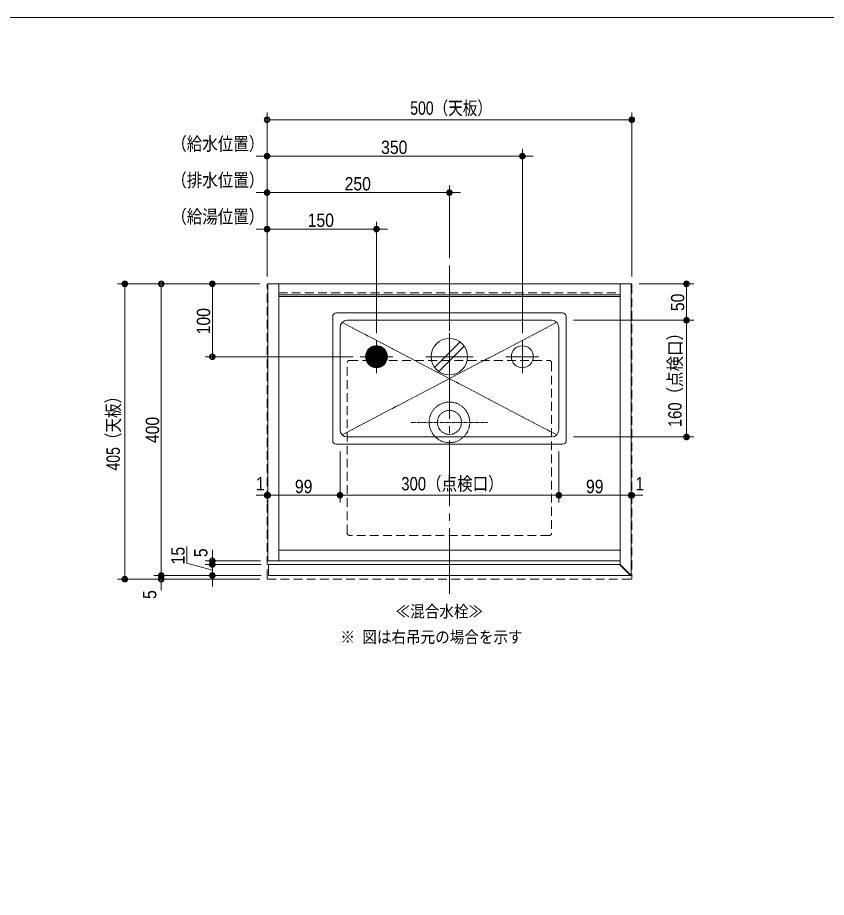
# Model space of a CAD drawing. Units: millimetres, scale not verified. Extents: x -3031 to 3031, y -1522 to 1522.
# Drawn here: x -1835 to -726, y 179 to 1385 of the extents above; entities that cross this region are included whole.
import ezdxf
from ezdxf.enums import TextEntityAlignment as Align

# ---------------------------------------------------------------- set-up
doc = ezdxf.new("R2010")
doc.units = ezdxf.units.MM
doc.header["$LTSCALE"] = 10
for name, pattern in [('CHAIN1', [8, 5, -1, 1, -1]), ('CHAIN2', [12, 9, -1, 1, -1]), ('DASHED1', [1.8, 1.2, -0.6]), ('DOUBLE_CHAIN1', [8.8, 5, -1, 0.6, -0.6, 0.6, -1])]:
    doc.linetypes.add(name, pattern=pattern)
for name, color, linetype, lineweight in [('0-0_1図面枠', 7, 'Continuous', 9), ('0-1_5ボウル・キャビネット', 7, 'Continuous', 9), ('0-2_2寸法-2', 7, 'Continuous', 9), ('0-3_0', 7, 'Continuous', 9), ('0-4_2寸法-1', 7, 'Continuous', 9), ('0-5_4給排水', 7, 'DASHED1', 9), ('0-7_2寸法-3', 7, 'Continuous', 9)]:
    doc.layers.add(name, color=color, linetype=linetype, lineweight=lineweight)
doc.layers.add('0-6_3一般', color=7, linetype='Continuous')
doc.styles.add('ＭＳ ゴシック', font='')
doc.styles.add('ＭＳ Ｐゴシック', font='')
doc.styles.get('ＭＳ ゴシック').set_extended_font_data('MS Gothic')
doc.styles.get('ＭＳ Ｐゴシック').set_extended_font_data('MS PGothic')

# ---------------------------------------------------------------- blocks, each defined once
blk = doc.blocks.new('グループ-2')
at = {"layer": '0-0_1図面枠'}
blk.add_lwpolyline([(-20000, 13850), (20000, 13850), (20000, -13850), (-20000, -13850)], close=True, dxfattribs=at)
blk = doc.blocks.new('図面枠')
at = {"layer": '0-0_1図面枠'}
blk.add_blockref('グループ-2', (0, 0), dxfattribs=at)
blk = doc.blocks.new('グループ-9')
at = {"layer": '0-1_5ボウル・キャビネット'}
for points in [[(-5980, 10200), (-5830, 10200), (-5830, 6400), (-5980, 6400)], [(-5830, 10200), (-1150, 10200), (-1150, 10050), (-5830, 10050)], [(-1150, 6350), (-1150, 10200), (-1000, 10200), (-1000, 6200)], [(-5830, 10050), (-1150, 10050), (-1150, 10025), (-5830, 10025)], [(-5830, 6550), (-1150, 6550), (-1150, 6400), (-5830, 6400)], [(-1010, 6200), (-1160, 6350), (-5970, 6350), (-5970, 6200)]]:
    blk.add_lwpolyline(points, close=True, dxfattribs=at)
blk = doc.blocks.new('グループ-22')
at = {"layer": '0-1_5ボウル・キャビネット'}
for p, q in [((-5040, 9800), (-1940, 9800)), ((-5090, 8050), (-5090, 9750)), ((-4890, 9700), (-2090, 9700)), ((-1890, 9750), (-1890, 8050)), ((-4990, 8200), (-4990, 9600)), ((-1990, 9600), (-1990, 8200)), ((-2090, 8100), (-4890, 8100)), ((-1940, 8000), (-5040, 8000))]:
    blk.add_line(p, q, dxfattribs=at)
at = {"layer": '0-1_5ボウル・キャビネット', "linetype": 'DOUBLE_CHAIN1'}
for p, q in [((-4960.7, 9670.7), (-2019.3, 8129.3)), ((-4960.7, 8129.3), (-2019.3, 9670.7))]:
    blk.add_line(p, q, dxfattribs=at)
at = {"layer": '0-1_5ボウル・キャビネット'}
for centre, radius, start, end in [((-5040, 9750), 50, 90, 180), ((-1940, 9750), 50, 0, 90), ((-4890, 9600), 100, 90, 180), ((-2090, 9600), 100, 0, 90), ((-4890, 8200), 100, 180, 270), ((-2090, 8200), 100, 270, 0), ((-5040, 8050), 50, 180, 270), ((-1940, 8050), 50, 270, 0)]:
    blk.add_arc(centre, radius, start, end, dxfattribs=at)
blk = doc.blocks.new('給水')
at = {"layer": '0-5_4給排水', "linetype": 'Continuous'}
for p, q in [((0, -225), (0, 225)), ((-225, 0), (225, 0))]:
    blk.add_line(p, q, dxfattribs=at)
blk.add_circle((0, 0), 150, dxfattribs=at)
blk = doc.blocks.new('給湯')
at = {"layer": '0-5_4給排水', "linetype": 'Continuous'}
for p, q in [((88.6, 121), (-88.6, 121)), ((85.5, 123), (-85.5, 123)), ((82.2, 125), (-82.2, 125)), ((79, 127), (-79, 127)), ((75.7, 129), (-75.7, 129)), ((72.4, 131), (-72.4, 131)), ((69.2, 133), (-69.2, 133)), ((64.8, 135), (-64.8, 135)), ((60, 137), (-60, 137)), ((55.2, 139), (-55.2, 139)), ((50.4, 141), (-50.4, 141)), ((44.9, 143), (-44.9, 143)), ((36.6, 145), (-36.6, 145)), ((28.3, 147), (-28.3, 147)), ((12.7, 149), (-12.7, 149)), ((0, -225), (0, 225)), ((-225, 0), (225, 0)), ((149.9, 1), (-149.9, 1)), ((149.8, 3), (-149.8, 3)), ((149.6, 5), (-149.6, 5)), ((149.4, 7), (-149.4, 7)), ((149.3, 9), (-149.3, 9)), ((149.1, 11), (-149.1, 11)), ((149, 13), (-149, 13)), ((148.8, 15), (-148.8, 15)), ((148.7, 17), (-148.7, 17)), ((148.5, 19), (-148.5, 19)), ((148.3, 21), (-148.3, 21)), ((148.2, 23), (-148.2, 23)), ((147.8, 25), (-147.8, 25)), ((147.3, 27), (-147.3, 27)), ((146.8, 29), (-146.8, 29)), ((146.3, 31), (-146.3, 31)), ((145.9, 33), (-145.9, 33)), ((145.4, 35), (-145.4, 35)), ((144.9, 37), (-144.9, 37)), ((144.4, 39), (-144.4, 39)), ((143.9, 41), (-143.9, 41)), ((143.5, 43), (-143.5, 43)), ((143, 45), (-143, 45)), ((142.4, 47), (-142.4, 47)), ((141.6, 49), (-141.6, 49)), ((140.7, 51), (-140.7, 51)), ((139.9, 53), (-139.9, 53)), ((139.1, 55), (-139.1, 55)), ((138.2, 57), (-138.2, 57)), ((137.4, 59), (-137.4, 59)), ((136.6, 61), (-136.6, 61)), ((135.8, 63), (-135.8, 63)), ((134.9, 65), (-134.9, 65)), ((134.1, 67), (-134.1, 67)), ((133.1, 69), (-133.1, 69)), ((131.9, 71), (-131.9, 71)), ((130.6, 73), (-130.6, 73)), ((129.4, 75), (-129.4, 75)), ((128.2, 77), (-128.2, 77)), ((127, 79), (-127, 79)), ((125.7, 81), (-125.7, 81)), ((124.5, 83), (-124.5, 83)), ((123.3, 85), (-123.3, 85)), ((122.1, 87), (-122.1, 87)), ((120.6, 89), (-120.6, 89)), ((118.9, 91), (-118.9, 91)), ((117.2, 93), (-117.2, 93)), ((115.5, 95), (-115.5, 95)), ((113.8, 97), (-113.8, 97)), ((112.1, 99), (-112.1, 99)), ((110.4, 101), (-110.4, 101)), ((108.7, 103), (-108.7, 103)), ((107, 105), (-107, 105)), ((105, 107), (-105, 107)), ((102.6, 109), (-102.6, 109)), ((100.3, 111), (-100.3, 111)), ((97.9, 113), (-97.9, 113)), ((95.6, 115), (-95.6, 115)), ((93.3, 117), (-93.3, 117)), ((90.9, 119), (-90.9, 119)), ((149.9, -1), (-149.9, -1)), ((149.8, -3), (-149.8, -3)), ((149.6, -5), (-149.6, -5)), ((149.4, -7), (-149.4, -7)), ((149.3, -9), (-149.3, -9)), ((149.1, -11), (-149.1, -11)), ((149, -13), (-149, -13)), ((148.8, -15), (-148.8, -15)), ((148.7, -17), (-148.7, -17)), ((148.5, -19), (-148.5, -19)), ((148.3, -21), (-148.3, -21)), ((148.2, -23), (-148.2, -23)), ((147.8, -25), (-147.8, -25)), ((147.3, -27), (-147.3, -27)), ((146.8, -29), (-146.8, -29)), ((146.3, -31), (-146.3, -31)), ((145.9, -33), (-145.9, -33)), ((145.4, -35), (-145.4, -35)), ((144.9, -37), (-144.9, -37)), ((144.4, -39), (-144.4, -39)), ((143.9, -41), (-143.9, -41)), ((143.5, -43), (-143.5, -43)), ((143, -45), (-143, -45)), ((142.4, -47), (-142.4, -47)), ((141.6, -49), (-141.6, -49)), ((140.7, -51), (-140.7, -51)), ((139.9, -53), (-139.9, -53)), ((139.1, -55), (-139.1, -55)), ((138.2, -57), (-138.2, -57)), ((137.4, -59), (-137.4, -59)), ((136.6, -61), (-136.6, -61)), ((135.8, -63), (-135.8, -63)), ((134.9, -65), (-134.9, -65)), ((134.1, -67), (-134.1, -67)), ((133.1, -69), (-133.1, -69)), ((131.9, -71), (-131.9, -71)), ((130.6, -73), (-130.6, -73)), ((129.4, -75), (-129.4, -75)), ((128.2, -77), (-128.2, -77)), ((127, -79), (-127, -79)), ((125.7, -81), (-125.7, -81)), ((124.5, -83), (-124.5, -83)), ((123.3, -85), (-123.3, -85)), ((122.1, -87), (-122.1, -87)), ((120.6, -89), (-120.6, -89)), ((118.9, -91), (-118.9, -91)), ((117.2, -93), (-117.2, -93)), ((115.5, -95), (-115.5, -95)), ((113.8, -97), (-113.8, -97)), ((112.1, -99), (-112.1, -99)), ((110.4, -101), (-110.4, -101)), ((108.7, -103), (-108.7, -103)), ((107, -105), (-107, -105)), ((105, -107), (-105, -107)), ((102.6, -109), (-102.6, -109)), ((100.3, -111), (-100.3, -111)), ((97.9, -113), (-97.9, -113)), ((95.6, -115), (-95.6, -115)), ((93.3, -117), (-93.3, -117)), ((90.9, -119), (-90.9, -119)), ((88.6, -121), (-88.6, -121)), ((85.5, -123), (-85.5, -123)), ((82.2, -125), (-82.2, -125)), ((79, -127), (-79, -127)), ((75.7, -129), (-75.7, -129)), ((72.4, -131), (-72.4, -131)), ((69.2, -133), (-69.2, -133)), ((64.8, -135), (-64.8, -135)), ((60, -137), (-60, -137)), ((55.2, -139), (-55.2, -139)), ((50.4, -141), (-50.4, -141)), ((44.9, -143), (-44.9, -143)), ((36.6, -145), (-36.6, -145)), ((28.3, -147), (-28.3, -147)), ((12.7, -149), (-12.7, -149))]:
    blk.add_line(p, q, dxfattribs=at)
blk.add_circle((0, 0), 150, dxfattribs=at)
blk.add_circle((0, 0), 150, dxfattribs=at)
blk = doc.blocks.new('排水')
at = {"layer": '0-5_4給排水', "linetype": 'Continuous'}
for p, q in [((0, -325), (0, 325)), ((-202.8, -146.2), (146.2, 202.8)), ((-146.2, -202.8), (202.8, 146.2)), ((-325, 0), (325, 0))]:
    blk.add_line(p, q, dxfattribs=at)
blk.add_circle((0, 0), 250, dxfattribs=at)
blk = doc.blocks.new('_Dot')
at = {"layer": '0-3_0'}
for p, q in [((-5, 0), (-10, 0)), ((4.89, 1), (-4.89, 1)), ((3.99, 3), (-3.99, 3)), ((4.58, -1.99), (-4.58, -1.99)), ((3, -3.99), (-3, -3.99))]:
    blk.add_line(p, q, dxfattribs=at)
for points in [[(5, 0), (4.96, 0.63), (4.84, 1.24), (4.65, 1.84), (4.38, 2.41), (4.05, 2.94), (3.64, 3.42), (3.19, 3.85), (2.68, 4.22), (2.13, 4.52), (1.55, 4.76), (0.94, 4.91), (0.31, 4.99), (-0.31, 4.99), (-0.94, 4.91), (-1.55, 4.76), (-2.13, 4.52), (-2.68, 4.22), (-3.19, 3.85), (-3.64, 3.42), (-4.05, 2.94), (-4.38, 2.41), (-4.65, 1.84), (-4.84, 1.24), (-4.96, 0.63), (-5, 0), (0, 0)], [(-5, 0), (-4.96, -0.63), (-4.84, -1.24), (-4.65, -1.84), (-4.38, -2.41), (-4.05, -2.94), (-3.64, -3.42), (-3.19, -3.85), (-2.68, -4.22), (-2.13, -4.52), (-1.55, -4.76), (-0.94, -4.91), (-0.31, -4.99), (0.31, -4.99), (0.94, -4.91), (1.55, -4.76), (2.13, -4.52), (2.68, -4.22), (3.19, -3.85), (3.64, -3.42), (4.05, -2.94), (4.38, -2.41), (4.65, -1.84), (4.84, -1.24), (4.96, -0.63), (5, 0), (0, 0)]]:
    blk.add_lwpolyline(points, close=True, dxfattribs=at)
blk = doc.blocks.new('グループ-23')
at = {"layer": '0-1_5ボウル・キャビネット', "linetype": 'CHAIN1'}
blk.add_line((-4018.5, 8300), (-2961.5, 8300), dxfattribs=at)
at = {"layer": '0-1_5ボウル・キャビネット', "linetype": 'DASHED1'}
for radius in [278.5, 165]:
    blk.add_circle((-3490, 8300), radius, dxfattribs=at)

msp = doc.modelspace()

# ---------------------------------------------------------------- linework, layer by layer
at = {"layer": '0-1_5ボウル・キャビネット', "linetype": 'CHAIN2'}
msp.add_line((-1242.75, 1045), (-1242.75, 590), dxfattribs=at)
at = {"layer": '0-1_5ボウル・キャビネット', "linetype": 'DASHED1'}
for p, q in [((-1492.75, 616.5), (-1492.75, 1018.5)), ((-1491.25, 1020), (-994.25, 1020)), ((-992.75, 1018.5), (-992.75, 616.5)), ((-1476.75, 1007.5), (-1008.75, 1007.5)), ((-1382.75, 678), (-1382.75, 912)), ((-1379.75, 915), (-1105.75, 915)), ((-1102.75, 912), (-1102.75, 678)), ((-1105.75, 675), (-1379.75, 675)), ((-994.25, 615), (-1491.25, 615))]:
    msp.add_line(p, q, dxfattribs=at)
for centre, radius, start, end in [((-1491.25, 1018.5), 1.5, 90, 180), ((-994.25, 1018.5), 1.5, 0, 90), ((-1379.75, 912), 3, 90, 180), ((-1105.75, 912), 3, 0, 90), ((-1379.75, 678), 3, 180, 270), ((-1105.75, 678), 3, 270, 0), ((-1491.25, 616.5), 1.5, 180, 270), ((-994.25, 616.5), 1.5, 270, 0)]:
    msp.add_arc(centre, radius, start, end, dxfattribs=at)
at = {"layer": '0-2_2寸法-2'}
for p, q in [((-1500.25, 1195), (-1507.76, 1195)), ((-1492.75, 1155), (-1492.75, 1205)), ((-1142.75, 1195), (-1492.75, 1195)), ((-1142.75, 952.5), (-1142.75, 1205)), ((-1135.25, 1195), (-1127.74, 1195)), ((-1492.75, 1105), (-1492.75, 1155)), ((-1242.75, 1055), (-1242.75, 1155)), ((-1500.25, 1145), (-1507.76, 1145)), ((-1242.75, 1145), (-1492.75, 1145)), ((-1235.25, 1145), (-1227.74, 1145)), ((-1492.75, 1030), (-1492.75, 1105)), ((-1342.75, 952.5), (-1342.75, 1105)), ((-1500.25, 1095), (-1507.76, 1095)), ((-1342.75, 1095), (-1492.75, 1095)), ((-1335.25, 1095), (-1327.74, 1095)), ((-1500.25, 730), (-1507.76, 730)), ((-1492.75, 730), (-1491.75, 730)), ((-1484.25, 730), (-1476.74, 730)), ((-1001.25, 730), (-1008.76, 730)), ((-992.75, 730), (-993.75, 730)), ((-985.25, 730), (-977.74, 730)), ((-1492.75, 722.75), (-1492.75, 720)), ((-1491.75, 722.75), (-1491.75, 720)), ((-993.75, 722.75), (-993.75, 720)), ((-992.75, 722.75), (-992.75, 720)), ((-1567.75, 647.5), (-1567.75, 655.01)), ((-1501.75, 640), (-1577.75, 640)), ((-1567.75, 642.5), (-1567.75, 650.01)), ((-1567.75, 640), (-1567.75, 635)), ((-1637.75, 627.5), (-1637.75, 635.01)), ((-1500.75, 635), (-1577.75, 635)), ((-1500.75, 635), (-1577.75, 635)), ((-1567.75, 620), (-1567.75, 635)), ((-1567.75, 627.5), (-1567.75, 619.99)), ((-1500.75, 620), (-1647.75, 620)), ((-1637.75, 620), (-1637.75, 615)), ((-1500.75, 620), (-1577.75, 620)), ((-1502.75, 615), (-1647.75, 615)), ((-1637.75, 607.5), (-1637.75, 599.99)), ((-1567.75, 612.5), (-1567.75, 604.99))]:
    msp.add_line(p, q, dxfattribs=at)
msp.add_lwpolyline([(-1602.75, 659.66), (-1602.75, 636.9), (-1567.75, 627.5)], dxfattribs=at)
at = {"layer": '0-4_2寸法-1'}
for p, q in [((-1492.75, 1205), (-1492.75, 1255)), ((-992.75, 1030), (-992.75, 1255)), ((-1000.25, 1245), (-1485.25, 1245)), ((-1492.75, 1155), (-1492.75, 1205)), ((-1150.25, 1195), (-1485.25, 1195)), ((-1142.75, 952.5), (-1142.75, 1205)), ((-1492.75, 1105), (-1492.75, 1155)), ((-1242.75, 1055), (-1242.75, 1155)), ((-1250.25, 1145), (-1485.25, 1145)), ((-1492.75, 1030), (-1492.75, 1105)), ((-1342.75, 952.5), (-1342.75, 1105)), ((-1350.25, 1095), (-1485.25, 1095)), ((-1647.75, 1020), (-1697.75, 1020)), ((-1577.75, 1020), (-1647.75, 1020)), ((-1502.75, 1020), (-1577.75, 1020)), ((-982.75, 1020), (-907.75, 1020)), ((-1687.75, 622.5), (-1687.75, 1012.5)), ((-1637.75, 627.5), (-1637.75, 1012.5)), ((-1567.75, 1012.5), (-1567.75, 927.5)), ((-917.75, 977.5), (-917.75, 1012.5)), ((-1072.75, 970), (-907.75, 970)), ((-1072.75, 970), (-907.75, 970)), ((-917.75, 962.5), (-917.75, 817.5)), ((-1375.25, 920), (-1577.75, 920)), ((-1072.75, 810), (-907.75, 810)), ((-1392.75, 790), (-1392.75, 720)), ((-1392.75, 790), (-1392.75, 720)), ((-1092.75, 790), (-1092.75, 720)), ((-1092.75, 790), (-1092.75, 720)), ((-1400.25, 730), (-1484.25, 730)), ((-1100.25, 730), (-1385.25, 730)), ((-1085.25, 730), (-1001.25, 730)), ((-1491.75, 722.75), (-1491.75, 720)), ((-993.75, 722.75), (-993.75, 720)), ((-1500.75, 620), (-1647.75, 620)), ((-1647.75, 615), (-1697.75, 615))]:
    msp.add_line(p, q, dxfattribs=at)

# ---------------------------------------------------------------- block references
at = {"layer": '0-0_1図面枠', "xscale": 0.1, "yscale": 0.1}
msp.add_blockref('図面枠', (-893.75, 0), dxfattribs=at)
at = {"layer": '0-1_5ボウル・キャビネット', "xscale": 0.1, "yscale": 0.1}
for name in ['グループ-9', 'グループ-22']:
    msp.add_blockref(name, (-893.75, 0), dxfattribs=at)
at = {"layer": '0-2_2寸法-2', "xscale": 0.7503418, "yscale": 0.7503418}
for p in [(-1492.75, 1195), (-1492.75, 1145), (-1492.75, 1095), (-1492.75, 730), (-993.75, 730)]:
    msp.add_blockref('_Dot', p, dxfattribs=at)
for p, rotation in [((-1142.75, 1195), 180), ((-1242.75, 1145), 180), ((-1342.75, 1095), 180), ((-1491.75, 730), 180), ((-992.75, 730), 180), ((-1567.75, 640), 270), ((-1567.75, 635), 270), ((-1637.75, 620), 270), ((-1567.75, 635), 90), ((-1637.75, 615), 90), ((-1567.75, 620), 90)]:
    msp.add_blockref('_Dot', p, dxfattribs=dict(at, rotation=rotation))
at = {"layer": '0-4_2寸法-1', "xscale": 0.7503418, "yscale": 0.7503418}
for p, rotation in [((-1492.75, 1245), 180), ((-1492.75, 1195), 180), ((-1492.75, 1145), 180), ((-1492.75, 1095), 180), ((-1687.75, 1020), 90), ((-1637.75, 1020), 90), ((-1567.75, 1020), 90), ((-917.75, 1020), 90), ((-917.75, 970), 270), ((-917.75, 970), 90), ((-1567.75, 920), 270), ((-917.75, 810), 270), ((-1491.75, 730), 180), ((-1392.75, 730), 180), ((-1092.75, 730), 180), ((-1637.75, 620), 270), ((-1687.75, 615), 270)]:
    msp.add_blockref('_Dot', p, dxfattribs=dict(at, rotation=rotation))
for p in [(-992.75, 1245), (-1142.75, 1195), (-1242.75, 1145), (-1342.75, 1095), (-1392.75, 730), (-1092.75, 730), (-993.75, 730)]:
    msp.add_blockref('_Dot', p, dxfattribs=at)
at = {"layer": '0-5_4給排水', "xscale": 0.1, "yscale": 0.1}
for name, p in [('給湯', (-1342.75, 920)), ('排水', (-1242.75, 920)), ('給水', (-1142.75, 920))]:
    msp.add_blockref(name, p, dxfattribs=at)
at = {"layer": '0-6_3一般', "xscale": 0.1, "yscale": 0.1}
msp.add_blockref('グループ-23', (-893.75, 0), dxfattribs=at)

# ---------------------------------------------------------------- texts
at = {"layer": '0-2_2寸法-2', "style": 'ＭＳ Ｐゴシック'}
for s, width, p in [('（給水位置）', 0.85, (-1624.02, 1197.35)), ('（排水位置）', 0.85, (-1624.02, 1147.49)), ('（給湯位置）', 0.85, (-1624.02, 1097.44)), ('1', 0.9, (-1507.98, 731.24)), ('1', 0.9, (-987.78, 731.24))]:
    msp.add_text(s, height=18.33, dxfattribs=dict(at, width=width)).set_placement(p, align=Align.BOTTOM_LEFT)
at = {"layer": '0-2_2寸法-2', "style": 'ＭＳ Ｐゴシック', "width": 0.9}
for s, p in [('15', (-1600.27, 635.31)), ('5', (-1568.99, 645.21)), ('5', (-1638.99, 587.85))]:
    msp.add_text(s, height=18.33, rotation=90, dxfattribs=at).set_placement(p, align=Align.BOTTOM_LEFT)
at = {"layer": '0-4_2寸法-1', "style": 'ＭＳ Ｐゴシック'}
for s, width, p in [('500（天板）', 0.8, (-1296.45, 1246.31)), ('350', 0.9, (-1336.39, 1192.52)), ('250', 0.9, (-1386.39, 1142.52)), ('150', 0.9, (-1437.06, 1092.52)), ('99', 0.9, (-1454.55, 727.47)), ('300（点検口）', 0.85, (-1308.75, 731.22)), ('99', 0.9, (-1055.55, 727.47))]:
    msp.add_text(s, height=18.33, dxfattribs=dict(at, width=width)).set_placement(p, align=Align.BOTTOM_LEFT)
for s, width, p in [('50', 0.9, (-915.27, 982.51)), ('100', 0.9, (-1565.27, 950.69)), ('160（点検口）', 0.85, (-918.97, 823.34)), ('405（天板）', 0.8, (-1689.06, 764)), ('400', 0.9, (-1635.27, 801.56))]:
    msp.add_text(s, height=18.33, rotation=90, dxfattribs=dict(at, width=width)).set_placement(p, align=Align.BOTTOM_LEFT)
at = {"layer": '0-7_2寸法-3', "style": 'ＭＳ ゴシック', "width": 0.9}
for s, p in [('≪混合水栓≫', (-1316.48, 557.82)), ('※ 図は右吊元の場合を示す', (-1392.17, 522.67))]:
    msp.add_text(s, height=16.28, dxfattribs=at).set_placement(p, align=Align.BOTTOM_LEFT)

doc.saveas('drawing.dxf')
